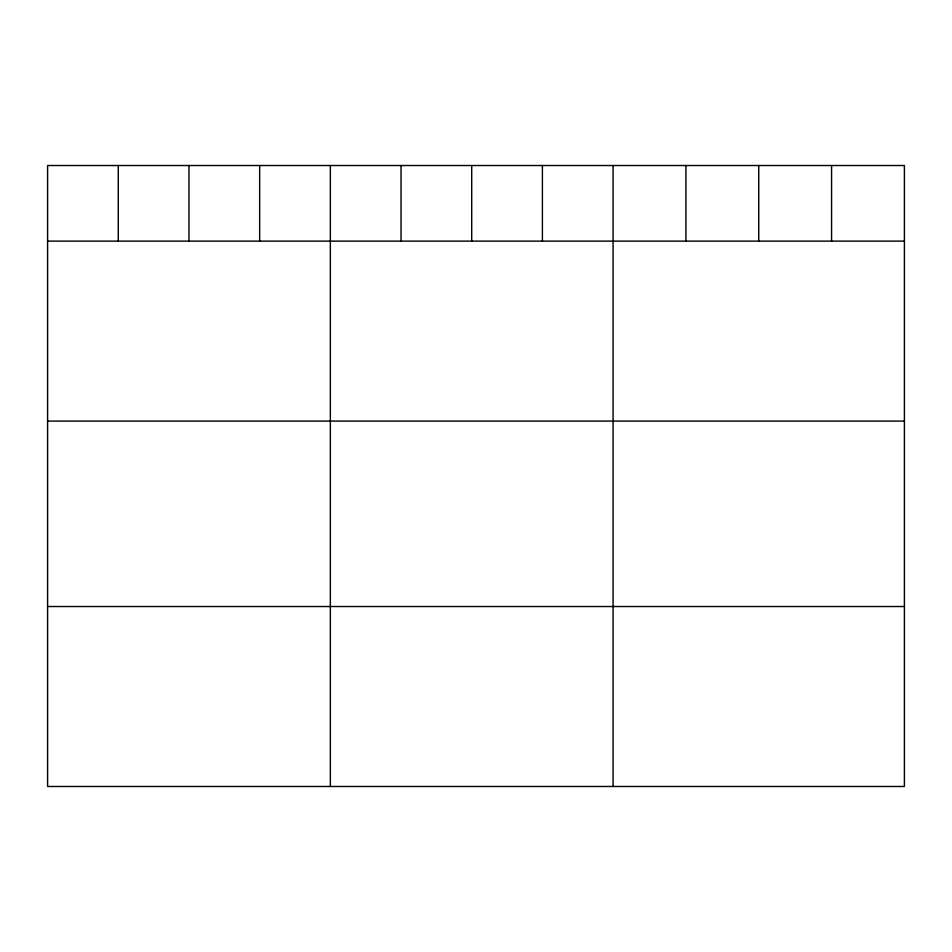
<?xml version="1.0" encoding="UTF-8"?>
<svg xmlns="http://www.w3.org/2000/svg" width="952" height="952" viewBox="0 0 952 952"><rect width="100%" height="100%" fill="white"/><g stroke="black" fill="none" stroke-linecap="round" stroke-linejoin="round"><path stroke-width="1.43" d="M47.6 241.118L904.4 241.118M47.6 421.093L904.4 421.093M47.6 606.519L904.4 606.519M831.572 165.517L831.572 241.118M758.744 165.517L758.744 241.118M685.916 165.517L685.916 241.118M613.088 165.517L613.088 786.483M542.402 165.517L542.402 241.118M471.716 165.517L471.716 241.118M401.03 165.517L401.03 241.118M330.344 165.517L330.344 786.483M259.658 165.517L259.658 241.118M188.972 165.517L188.972 241.118M118.286 165.517L118.286 241.118M904.4 165.517L47.6 165.517L47.6 786.483L904.4 786.483L904.4 165.517"/></g></svg>
